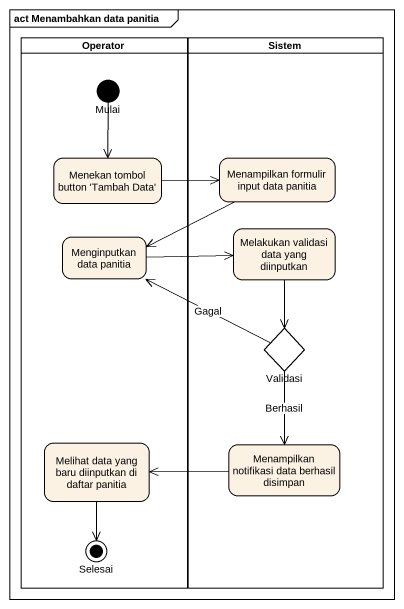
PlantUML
@startuml
mainframe act Menambahkan data panitia
hide empty description
state Operator <<partition>> {
  state Mulai <<start>>
  state "Menekan tombol button 'Tambah Data'" as Menekan_tombol_button
  state "Menginputkan data panitia" as Menginputkan_data_panitia
  state "Melihat data yang baru diinputkan di daftar panitia" as Melihat_data_yang_baru
  state Selesai <<end>>
}
state Sistem <<partition>> {
  state "Menampilkan formulir input data panitia" as Menampilkan_formulir_input
  state "Melakukan validasi data yang diinputkan" as Melakukan_validasi_data
  state Validasi <<choice>>
  state "Menampilkan notifikasi data berhasil disimpan" as Menampilkan_notifikasi_data
}
Mulai --> Menekan_tombol_button
Menekan_tombol_button -right-> Menampilkan_formulir_input
Menampilkan_formulir_input -left-> Menginputkan_data_panitia
Melakukan_validasi_data --> Validasi
Menginputkan_data_panitia -right-> Melakukan_validasi_data
Validasi -left-> Menginputkan_data_panitia : Gagal
Validasi --> Menampilkan_notifikasi_data : Berhasil
Melihat_data_yang_baru --> Selesai
Menampilkan_notifikasi_data -left-> Melihat_data_yang_baru
@enduml
